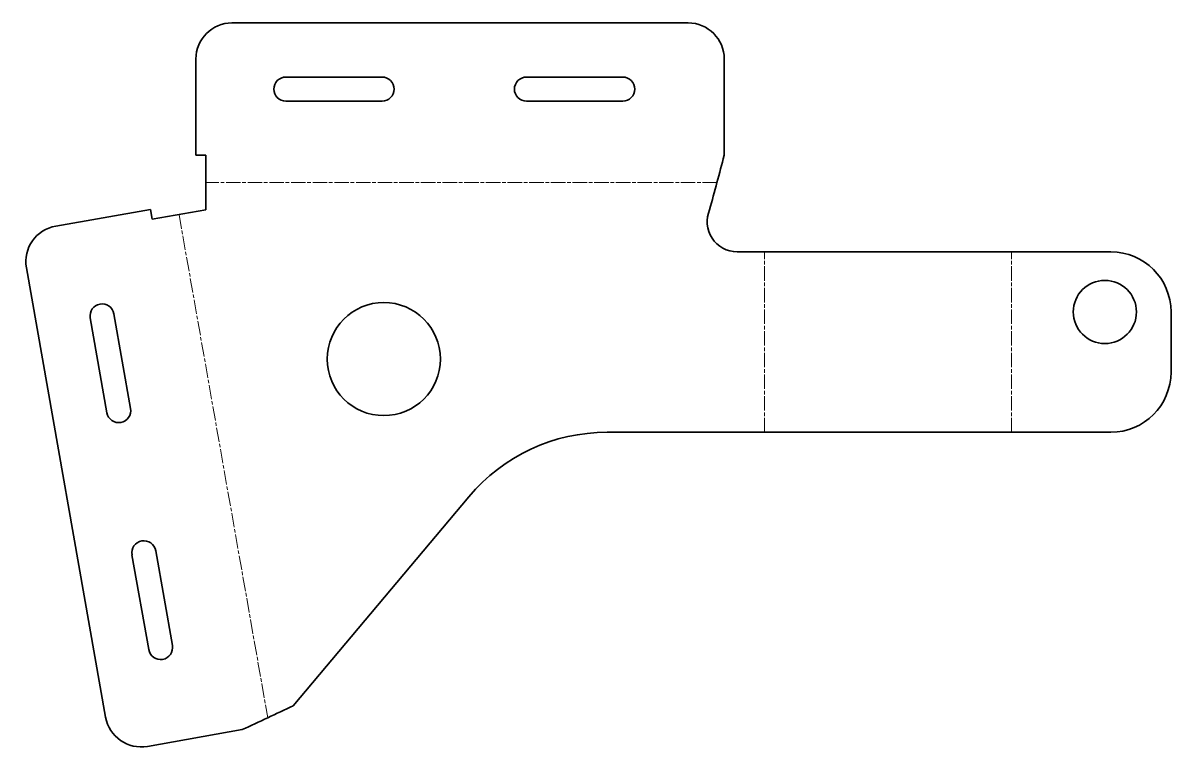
# Model space of a CAD drawing. Header units: inches. Extents: x -1 to 190, y 0 to 120.
import ezdxf

# ---------------------------------------------------------------- set-up
doc = ezdxf.new("R2010")
doc.units = ezdxf.units.IN
doc.header["$MEASUREMENT"] = 0
doc.linetypes.add('Chain', pattern=[13.68, 9.12, -1.14, 2.28, -1.14])
doc.layers.add('SIMUMAK Bend Centerline (ISO)', color=7, linetype='Chain', lineweight=9)
doc.layers.add('SIMUMAK Visible (ISO)', color=7, linetype='Continuous', lineweight=35)

# ---------------------------------------------------------------- blocks, each defined once
blk = doc.blocks.new('PTM-03-SOPIED01_Sheet_9_PTM-03-SOPIED01 (desplegada)')
at = {"layer": 'SIMUMAK Bend Centerline (ISO)', "ltscale": 0.263158}
for p, q in [((19.7, 33.65), (-65.27, 33.65)), ((-69.72, 28.34), (-54.97, -55.33)), ((27.61, -7.87), (27.61, 22.13)), ((68.66, -7.87), (68.66, 22.13))]:
    blk.add_line(p, q, dxfattribs=at)
at = {"layer": 'SIMUMAK Visible (ISO)'}
for p, q in [((14.91, 60.18), (-60.92, 60.18)), ((-66.92, 38.18), (-66.92, 54.18)), ((20.91, 38.18), (20.91, 54.18)), ((-51.97, 51.18), (-35.97, 51.18)), ((-11.97, 51.18), (4.03, 51.18)), ((-35.97, 47.18), (-51.97, 47.18)), ((4.03, 47.18), (-11.97, 47.18)), ((-66.92, 38.18), (-65.27, 38.18)), ((-65.27, 38.18), (-65.27, 29.13)), ((-74.47, 29.19), (-90.22, 26.41)), ((-74.18, 27.56), (-74.47, 29.19)), ((-65.27, 29.13), (-74.18, 27.56)), ((85.18, 22.13), (23.07, 22.13)), ((-95.09, 19.46), (-81.92, -55.22)), ((-80.55, 11.83), (-77.77, -3.93)), ((95.18, 2.13), (95.18, 12.13)), ((-81.71, -4.62), (-84.48, 11.14)), ((85.18, -7.87), (1.43, -7.87)), ((-50.73, -53.35), (-21.55, -18.59)), ((-74.76, -44.01), (-77.54, -28.26)), ((-73.6, -27.56), (-70.82, -43.32)), ((-59.22, -57.31), (-74.97, -60.09))]:
    blk.add_line(p, q, dxfattribs=at)
for centre, radius in [((84.18, 12.13), 5.25), ((-35.68, 4.3), 9.4)]:
    blk.add_circle(centre, radius, dxfattribs=at)
at = {"layer": 'SIMUMAK Visible (ISO)', "extrusion": (0, 0, -1)}
for centre, radius, start, end in [((60.92, 54.18), 6, 360, 90), ((-14.91, 54.18), 6, 90, 180), ((89.18, 20.5), 6, 350, 80), ((-85.18, 12.13), 10, 90, 180), ((-85.18, 2.13), 10, 180, 270), ((76.01, -54.18), 6, 260, 350)]:
    blk.add_arc(centre, radius, start, end, dxfattribs=at)
at = {"layer": 'SIMUMAK Visible (ISO)'}
for centre, radius, start, end in [((-51.97, 49.18), 2, 90, 270), ((-35.97, 49.18), 2, 270, 90), ((-11.97, 49.18), 2, 90, 270), ((4.03, 49.18), 2, 270, 90), ((23.07, 27.13), 5, 156.4218, 270), ((-82.51, 11.48), 2, 10, 190), ((-79.74, -4.27), 2, 190, 10), ((1.43, -37.87), 30, 90, 140), ((-75.57, -27.91), 2, 10, 190), ((-72.79, -43.66), 2, 190, 10)]:
    blk.add_arc(centre, radius, start, end, dxfattribs=at)
for points in [[(18.48, 29.13), (19.29, 32.15), (20.1, 35.16), (20.91, 38.18)], [(-50.73, -53.35), (-53.56, -54.67), (-56.39, -55.99), (-59.22, -57.31)]]:
    blk.add_open_spline(points, degree=3, dxfattribs=at)

msp = doc.modelspace()

# ---------------------------------------------------------------- block references
msp.add_blockref('PTM-03-SOPIED01_Sheet_9_PTM-03-SOPIED01 (desplegada)', (95.09, 60.09))

doc.saveas('drawing.dxf')
